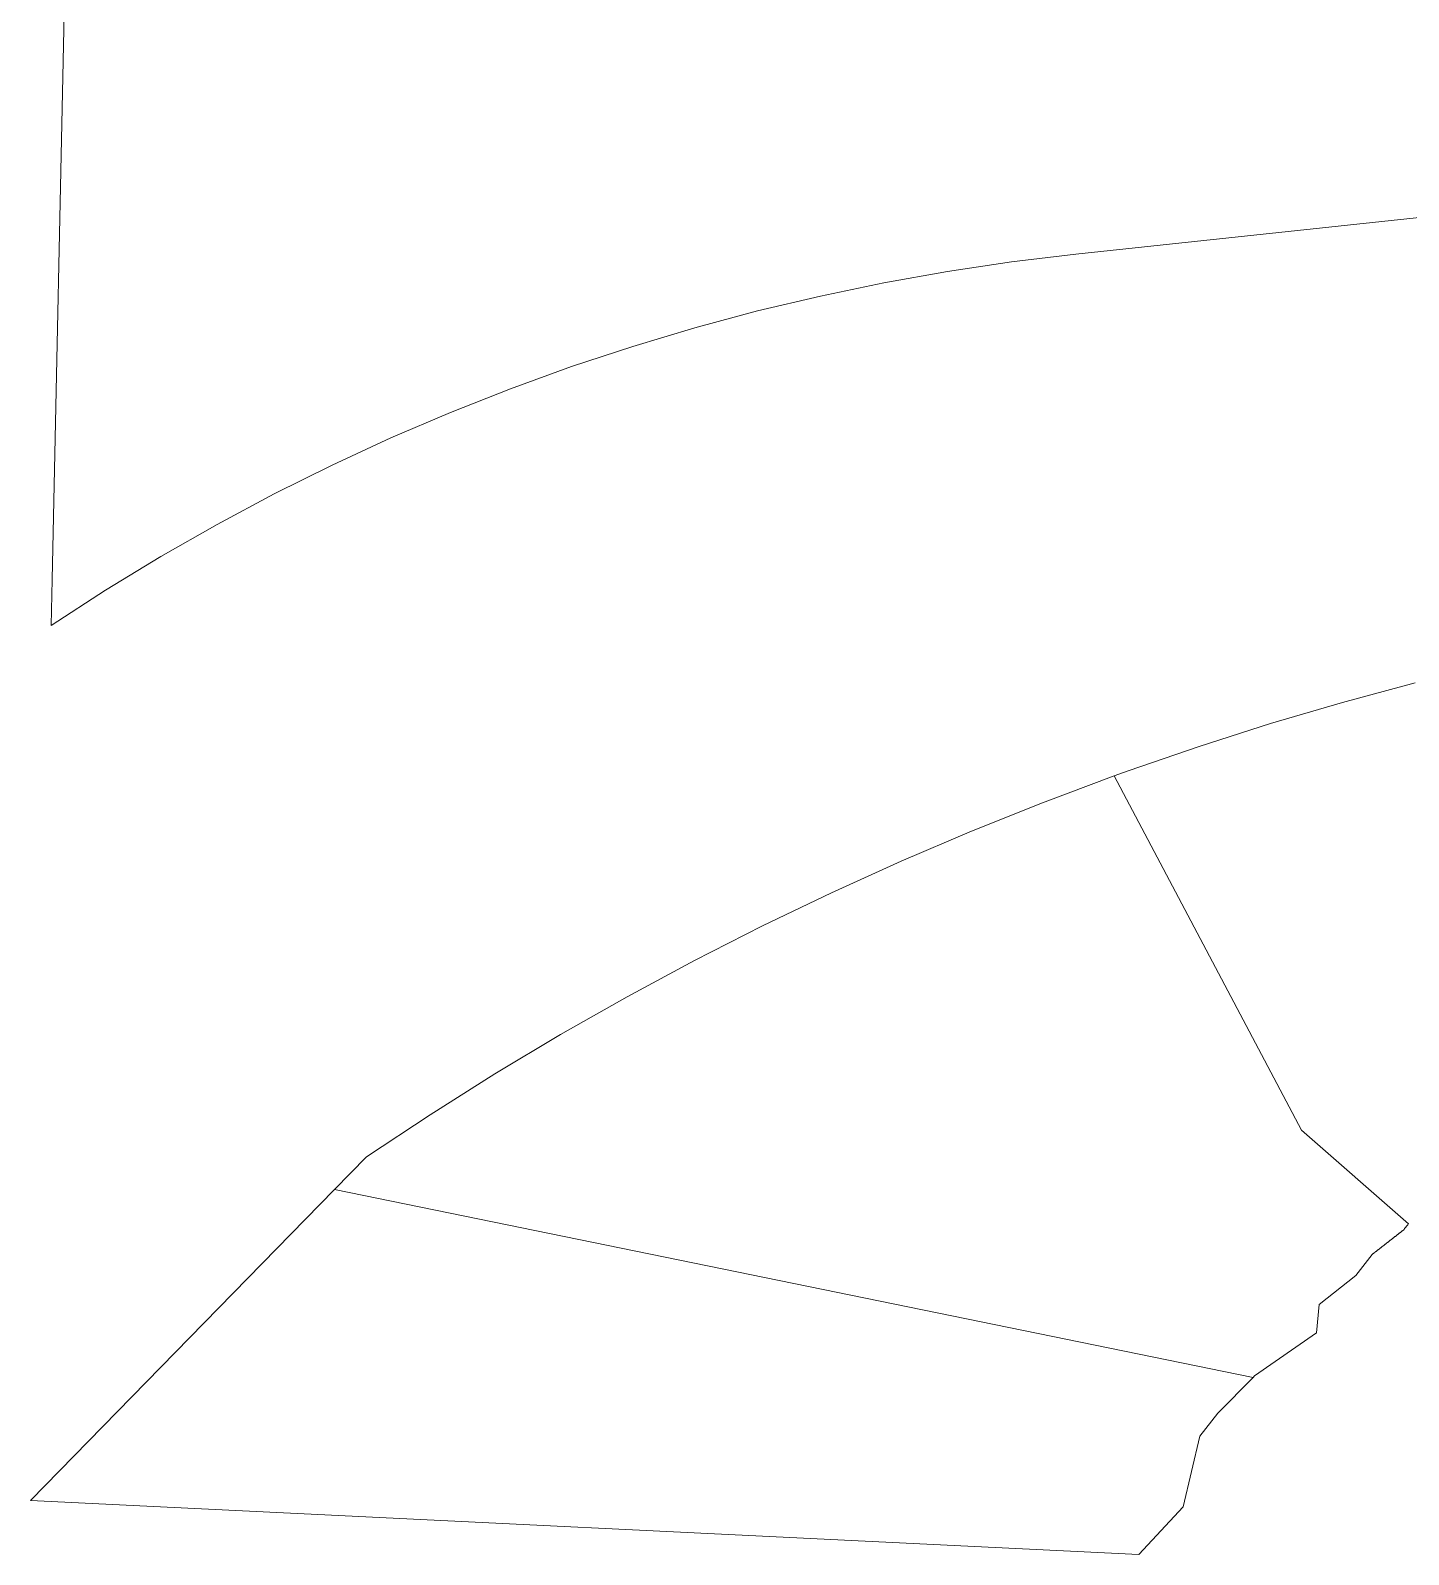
# Model space of a CAD drawing. Header units: feet. Extents: x 865220 to 2774701, y -2240498 to 961524.
# Drawn here: x 2758751.5 to 2759050.4, y 950182.8 to 950513.3 of the extents above; entities that cross this region are included whole.
import ezdxf

# ---------------------------------------------------------------- set-up
doc = ezdxf.new("R2010")
doc.units = ezdxf.units.FT
doc.header["$LTSCALE"] = 0.015
doc.header["$MEASUREMENT"] = 0
doc.layers.add('Parcels', color=7, linetype='Continuous', lineweight=0)

msp = doc.modelspace()

# ---------------------------------------------------------------- linework, layer by layer
at = {"layer": 'Parcels', "lineweight": 5, "ltscale": 100}
for p, q in [((2758764.4, 950775.93), (2758756.15, 950394.26)), ((2758978.28, 950464.84), (2759306.91, 950499.74)), ((2758950.45, 950461.08), (2758964.34, 950463.16)), ((2758964.34, 950463.16), (2758978.28, 950464.84)), ((2758936.62, 950458.61), (2758950.45, 950461.08)), ((2758922.87, 950455.74), (2758936.62, 950458.61)), ((2758909.21, 950452.49), (2758922.87, 950455.74)), ((2758895.64, 950448.85), (2758909.21, 950452.49)), ((2758882.19, 950444.82), (2758895.64, 950448.85)), ((2758868.85, 950440.42), (2758882.19, 950444.82)), ((2758855.65, 950435.63), (2758868.85, 950440.42)), ((2758842.58, 950430.48), (2758855.65, 950435.63)), ((2758829.67, 950424.95), (2758842.58, 950430.48)), ((2758816.92, 950419.06), (2758829.67, 950424.95)), ((2758804.34, 950412.81), (2758816.92, 950419.06)), ((2758791.95, 950406.2), (2758804.34, 950412.81)), ((2758779.75, 950399.25), (2758791.95, 950406.2)), ((2758767.75, 950391.94), (2758779.75, 950399.25)), ((2758756.15, 950394.26), (2758755.96, 950384.31)), ((2758755.96, 950384.31), (2758767.75, 950391.94)), ((2759051.86, 950371.88), (2759036.14, 950367.62)), ((2759036.14, 950367.62), (2759020.53, 950363.01)), ((2759020.53, 950363.01), (2759005.02, 950358.06)), ((2759005.02, 950358.06), (2758989.62, 950352.77)), ((2758986.57, 950351.68), (2758971.03, 950345.86)), ((2758989.62, 950352.77), (2758986.57, 950351.68)), ((2758986.57, 950351.68), (2759027.26, 950274.82)), ((2759027.26, 950274.82), (2758986.57, 950351.68)), ((2758971.03, 950345.86), (2758955.62, 950339.7)), ((2758955.62, 950339.7), (2758940.36, 950333.19)), ((2758940.36, 950333.19), (2758925.25, 950326.34)), ((2758925.25, 950326.34), (2758910.3, 950319.14)), ((2758910.3, 950319.14), (2758895.52, 950311.61)), ((2758895.52, 950311.61), (2758880.91, 950303.75)), ((2758880.91, 950303.75), (2758866.48, 950295.56)), ((2758866.48, 950295.56), (2758852.24, 950287.04)), ((2758852.24, 950287.04), (2758838.2, 950278.2)), ((2758838.2, 950278.2), (2758824.36, 950269.05)), ((2759050.44, 950254.56), (2759027.26, 950274.82)), ((2758824.36, 950269.05), (2758817.46, 950261.99)), ((2758817.46, 950261.99), (2758751.48, 950194.55)), ((2758817.46, 950261.99), (2759016.71, 950221.24)), ((2759016.71, 950221.24), (2758817.46, 950261.99)), ((2759047.03, 950251.39), (2759047.11, 950251.45)), ((2759047.11, 950251.45), (2759047.19, 950251.52)), ((2759047.19, 950251.52), (2759047.27, 950251.58)), ((2759047.27, 950251.58), (2759047.35, 950251.64)), ((2759047.35, 950251.64), (2759047.43, 950251.7)), ((2759047.43, 950251.7), (2759047.51, 950251.76)), ((2759047.51, 950251.76), (2759047.59, 950251.82)), ((2759047.59, 950251.82), (2759047.66, 950251.88)), ((2759047.66, 950251.88), (2759047.74, 950251.95)), ((2759047.74, 950251.95), (2759047.82, 950252.01)), ((2759047.82, 950252.01), (2759047.9, 950252.07)), ((2759047.9, 950252.07), (2759047.98, 950252.13)), ((2759047.98, 950252.13), (2759048.06, 950252.19)), ((2759048.06, 950252.19), (2759048.14, 950252.25)), ((2759048.14, 950252.25), (2759048.22, 950252.32)), ((2759048.22, 950252.32), (2759048.29, 950252.38)), ((2759048.29, 950252.38), (2759048.37, 950252.44)), ((2759048.37, 950252.44), (2759048.45, 950252.5)), ((2759048.45, 950252.5), (2759048.49, 950252.53)), ((2759048.49, 950252.53), (2759048.53, 950252.56)), ((2759048.53, 950252.56), (2759048.61, 950252.62)), ((2759048.61, 950252.62), (2759048.69, 950252.69)), ((2759048.69, 950252.69), (2759048.77, 950252.75)), ((2759048.77, 950252.75), (2759048.85, 950252.81)), ((2759048.85, 950252.81), (2759048.93, 950252.87)), ((2759048.93, 950252.87), (2759049, 950252.93)), ((2759049, 950252.93), (2759049.08, 950252.99)), ((2759049.08, 950252.99), (2759049.16, 950253.05)), ((2759049.16, 950253.05), (2759049.24, 950253.12)), ((2759049.24, 950253.12), (2759049.32, 950253.18)), ((2759049.32, 950253.18), (2759049.4, 950253.24)), ((2759049.4, 950253.24), (2759049.47, 950253.32)), ((2759049.47, 950253.32), (2759049.53, 950253.4)), ((2759049.53, 950253.4), (2759049.59, 950253.49)), ((2759049.59, 950253.49), (2759049.65, 950253.56)), ((2759049.65, 950253.56), (2759049.71, 950253.64)), ((2759049.71, 950253.64), (2759049.78, 950253.72)), ((2759049.78, 950253.72), (2759049.84, 950253.8)), ((2759049.84, 950253.8), (2759049.9, 950253.87)), ((2759049.9, 950253.87), (2759049.96, 950253.95)), ((2759049.96, 950253.95), (2759050.02, 950254.03)), ((2759050.02, 950254.03), (2759050.09, 950254.11)), ((2759050.09, 950254.11), (2759050.15, 950254.19)), ((2759050.15, 950254.19), (2759050.21, 950254.27)), ((2759050.21, 950254.27), (2759050.27, 950254.35)), ((2759050.27, 950254.35), (2759050.33, 950254.42)), ((2759050.33, 950254.42), (2759050.39, 950254.5)), ((2759050.39, 950254.5), (2759050.44, 950254.56)), ((2759050.44, 950254.56), (2759050.46, 950254.58)), ((2759050.44, 950254.56), (2759050.44, 950254.56)), ((2759042.86, 950248.13), (2759042.94, 950248.19)), ((2759042.94, 950248.19), (2759043.02, 950248.25)), ((2759043.02, 950248.25), (2759043.1, 950248.31)), ((2759043.1, 950248.31), (2759043.17, 950248.38)), ((2759043.17, 950248.38), (2759043.25, 950248.44)), ((2759043.25, 950248.44), (2759043.33, 950248.5)), ((2759043.33, 950248.5), (2759043.41, 950248.56)), ((2759043.41, 950248.56), (2759043.49, 950248.62)), ((2759043.49, 950248.62), (2759043.57, 950248.68)), ((2759043.57, 950248.68), (2759043.65, 950248.74)), ((2759043.65, 950248.74), (2759043.73, 950248.81)), ((2759043.73, 950248.81), (2759043.8, 950248.87)), ((2759043.8, 950248.87), (2759043.88, 950248.93)), ((2759043.88, 950248.93), (2759043.96, 950248.99)), ((2759043.96, 950248.99), (2759044.04, 950249.05)), ((2759044.04, 950249.05), (2759044.12, 950249.11)), ((2759044.12, 950249.11), (2759044.2, 950249.18)), ((2759044.2, 950249.18), (2759044.28, 950249.24)), ((2759044.28, 950249.24), (2759044.36, 950249.3)), ((2759044.36, 950249.3), (2759044.43, 950249.36)), ((2759044.43, 950249.36), (2759044.51, 950249.42)), ((2759044.51, 950249.42), (2759044.59, 950249.48)), ((2759044.59, 950249.48), (2759044.67, 950249.55)), ((2759044.67, 950249.55), (2759044.75, 950249.61)), ((2759044.75, 950249.61), (2759044.83, 950249.67)), ((2759044.83, 950249.67), (2759044.91, 950249.73)), ((2759044.91, 950249.73), (2759044.99, 950249.79)), ((2759044.99, 950249.79), (2759045.07, 950249.85)), ((2759045.07, 950249.85), (2759045.14, 950249.91)), ((2759045.14, 950249.91), (2759045.22, 950249.98)), ((2759045.22, 950249.98), (2759045.3, 950250.04)), ((2759045.3, 950250.04), (2759045.38, 950250.1)), ((2759045.38, 950250.1), (2759045.46, 950250.16)), ((2759045.46, 950250.16), (2759045.54, 950250.22)), ((2759045.54, 950250.22), (2759045.62, 950250.28)), ((2759045.62, 950250.28), (2759045.7, 950250.35)), ((2759045.7, 950250.35), (2759045.77, 950250.41)), ((2759045.77, 950250.41), (2759045.85, 950250.47)), ((2759045.85, 950250.47), (2759045.93, 950250.53)), ((2759045.93, 950250.53), (2759046.01, 950250.59)), ((2759046.01, 950250.59), (2759046.09, 950250.65)), ((2759046.09, 950250.65), (2759046.17, 950250.72)), ((2759046.17, 950250.72), (2759046.25, 950250.78)), ((2759046.25, 950250.78), (2759046.33, 950250.84)), ((2759046.33, 950250.84), (2759046.4, 950250.9)), ((2759046.4, 950250.9), (2759046.48, 950250.96)), ((2759046.48, 950250.96), (2759046.56, 950251.02)), ((2759046.56, 950251.02), (2759046.64, 950251.08)), ((2759046.64, 950251.08), (2759046.72, 950251.15)), ((2759046.72, 950251.15), (2759046.8, 950251.21)), ((2759046.8, 950251.21), (2759046.88, 950251.27)), ((2759046.88, 950251.27), (2759046.96, 950251.33)), ((2759046.96, 950251.33), (2759047.03, 950251.39)), ((2759039.01, 950243.3), (2759042.54, 950247.88)), ((2759042.54, 950247.88), (2759042.62, 950247.94)), ((2759042.62, 950247.94), (2759042.7, 950248.01)), ((2759042.7, 950248.01), (2759042.78, 950248.07)), ((2759042.78, 950248.07), (2759042.86, 950248.13)), ((2759031.05, 950237.07), (2759039.01, 950243.3)), ((2759030.49, 950230.9), (2759031.05, 950237.07)), ((2759017.01, 950221.54), (2759030.49, 950230.9)), ((2759009.06, 950213.46), (2759016.71, 950221.24)), ((2759016.71, 950221.24), (2759017.01, 950221.54)), ((2759016.71, 950221.24), (2759016.71, 950221.24)), ((2759005.16, 950208.46), (2759009.06, 950213.46)), ((2759001.56, 950193.17), (2759005.16, 950208.46)), ((2758751.48, 950194.55), (2758991.93, 950182.82)), ((2758991.93, 950182.82), (2759001.56, 950193.17))]:
    msp.add_line(p, q, dxfattribs=at)

doc.saveas('drawing.dxf')
